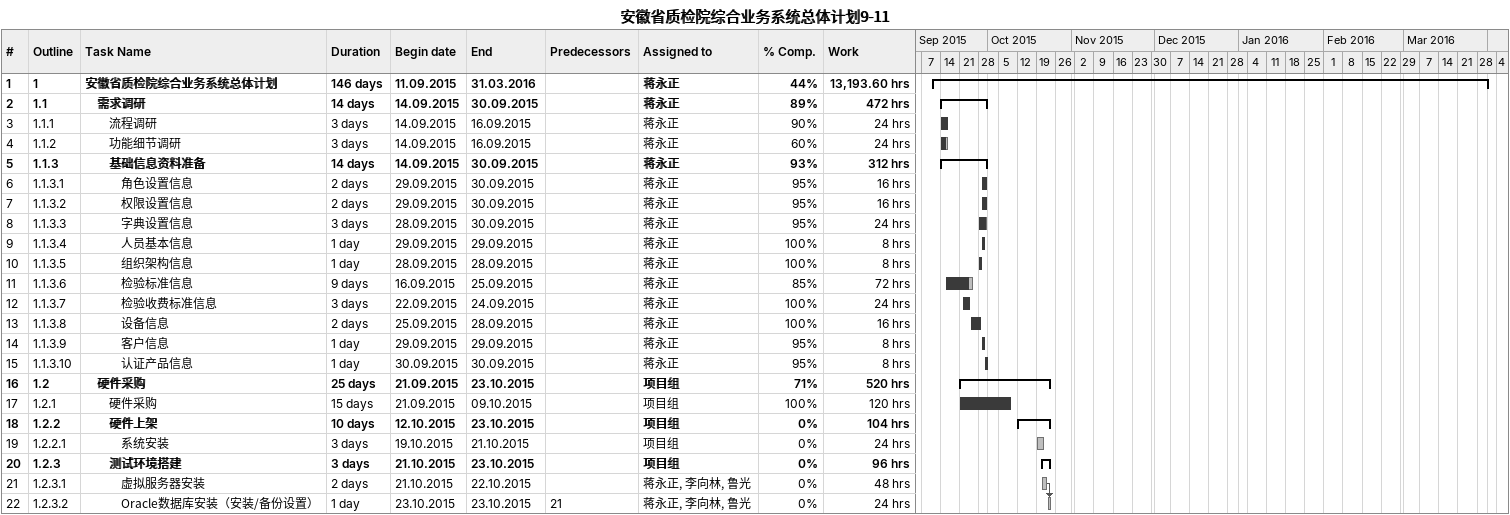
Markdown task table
安徽省质检院综合业务系统总体计划9-11

| ID | WBS | Task | Duration | Start | Finish | Predecessors | Resources | % complete | Work (h) |
|---|---|---|---|---|---|---|---|---|---|
| 1 | 1 | **安徽省质检院综合业务系统总体计划** | 146d | 2015-09-11 | 2016-03-31 |  | 蒋永正 | 44 | 13193.60 |
| 2 | 1.1 | **需求调研** | 14d | 2015-09-14 | 2015-09-30 |  | 蒋永正 | 89 | 472 |
| 3 | 1.1.1 | 流程调研 | 3d | 2015-09-14 | 2015-09-16 |  | 蒋永正 | 90 | 24 |
| 4 | 1.1.2 | 功能细节调研 | 3d | 2015-09-14 | 2015-09-16 |  | 蒋永正 | 60 | 24 |
| 5 | 1.1.3 | **基础信息资料准备** | 14d | 2015-09-14 | 2015-09-30 |  | 蒋永正 | 93 | 312 |
| 6 | 1.1.3.1 | 角色设置信息 | 2d | 2015-09-29 | 2015-09-30 |  | 蒋永正 | 95 | 16 |
| 7 | 1.1.3.2 | 权限设置信息 | 2d | 2015-09-29 | 2015-09-30 |  | 蒋永正 | 95 | 16 |
| 8 | 1.1.3.3 | 字典设置信息 | 3d | 2015-09-28 | 2015-09-30 |  | 蒋永正 | 95 | 24 |
| 9 | 1.1.3.4 | 人员基本信息 | 1d | 2015-09-29 | 2015-09-29 |  | 蒋永正 | 100 | 8 |
| 10 | 1.1.3.5 | 组织架构信息 | 1d | 2015-09-28 | 2015-09-28 |  | 蒋永正 | 100 | 8 |
| 11 | 1.1.3.6 | 检验标准信息 | 9d | 2015-09-16 | 2015-09-25 |  | 蒋永正 | 85 | 72 |
| 12 | 1.1.3.7 | 检验收费标准信息 | 3d | 2015-09-22 | 2015-09-24 |  | 蒋永正 | 100 | 24 |
| 13 | 1.1.3.8 | 设备信息 | 2d | 2015-09-25 | 2015-09-28 |  | 蒋永正 | 100 | 16 |
| 14 | 1.1.3.9 | 客户信息 | 1d | 2015-09-29 | 2015-09-29 |  | 蒋永正 | 95 | 8 |
| 15 | 1.1.3.10 | 认证产品信息 | 1d | 2015-09-30 | 2015-09-30 |  | 蒋永正 | 95 | 8 |
| 16 | 1.2 | **硬件采购** | 25d | 2015-09-21 | 2015-10-23 |  | 项目组 | 71 | 520 |
| 17 | 1.2.1 | 硬件采购 | 15d | 2015-09-21 | 2015-10-09 |  | 项目组 | 100 | 120 |
| 18 | 1.2.2 | **硬件上架** | 10d | 2015-10-12 | 2015-10-23 |  | 项目组 | 0 | 104 |
| 19 | 1.2.2.1 | 系统安装 | 3d | 2015-10-19 | 2015-10-21 |  | 项目组 | 0 | 24 |
| 20 | 1.2.3 | **测试环境搭建** | 3d | 2015-10-21 | 2015-10-23 |  | 项目组 | 0 | 96 |
| 21 | 1.2.3.1 | 虚拟服务器安装 | 2d | 2015-10-21 | 2015-10-22 |  | 蒋永正, 李向林, 鲁光 | 0 | 48 |
| 22 | 1.2.3.2 | Oracle数据库安装（安装/备份设置） | 1d | 2015-10-23 | 2015-10-23 | 21 | 蒋永正, 李向林, 鲁光 | 0 | 24 |
